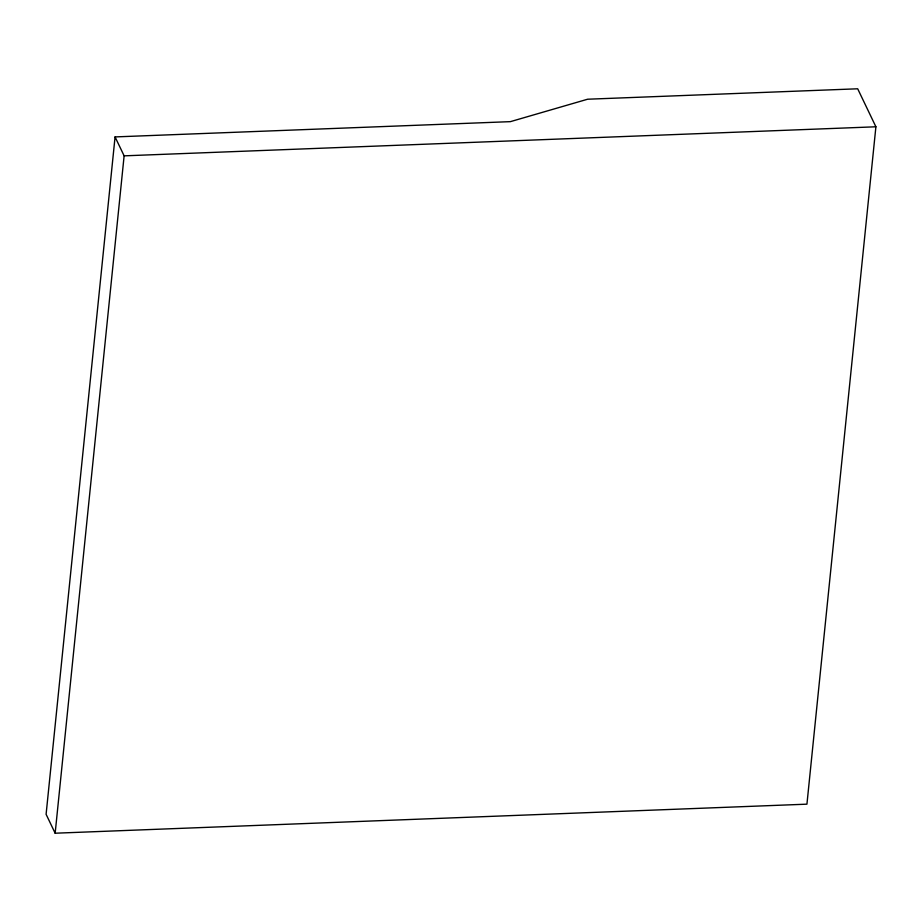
<?xml version="1.0" encoding="UTF-8"?>
<svg xmlns="http://www.w3.org/2000/svg" width="922" height="922" viewBox="0 0 922 922"><rect width="100%" height="100%" fill="white"/><g stroke="black" fill="none" stroke-linecap="round" stroke-linejoin="round"><path stroke-width="1.38" d="M115.066 136.917L46.1 814.299L55.159 833.211L806.934 804.168L875.9 126.787L857.691 88.789L587.637 99.219L510.396 121.646L115.066 136.917L124.124 155.841L55.159 833.211M124.124 155.841L875.9 126.787"/></g></svg>
